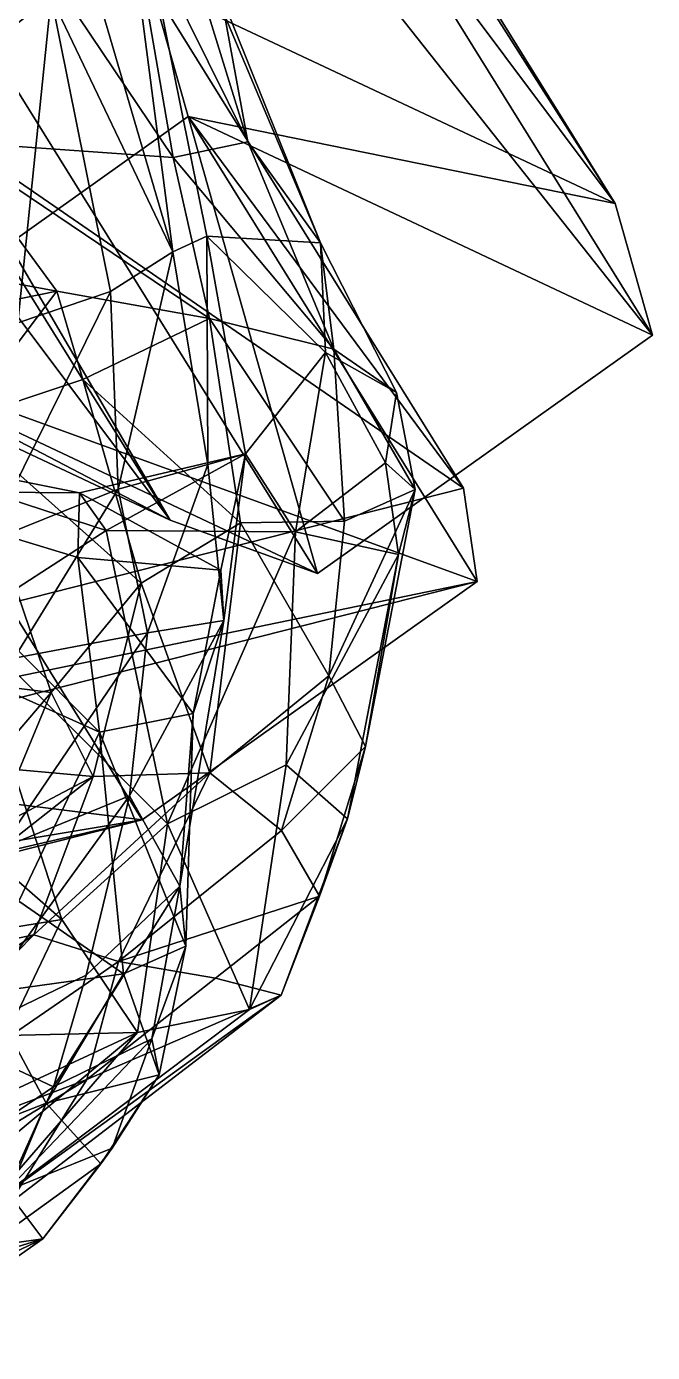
# Model space of a CAD drawing. Header units: metres. Extents: x -7.7 to 8, y -8.9 to 8.6.
# Drawn here: x 7.203 to 7.969, y -4.18 to -2.557 of the extents above; entities that cross this region are included whole.
import ezdxf

# ---------------------------------------------------------------- set-up
doc = ezdxf.new("R2010")
doc.units = ezdxf.units.M
doc.layers.add('LIBERTY', color=1, linetype='CONTINUOUS')

msp = doc.modelspace()

# ---------------------------------------------------------------- linework, layer by layer
at = {"layer": 'LIBERTY', "color": 6}
for points in [[(5.62472, 0.835184, 35.0532), (5.21463, 0.543574, 35.2725), (7.96931, -2.93474, 34.4246)], [(5.62472, 0.835184, 35.0532), (7.96931, -2.93474, 34.4246), (7.92345, -2.77378, 34.3275)], [(5.72459, 0.761822, 34.917), (5.62472, 0.835184, 35.0532), (7.92345, -2.77378, 34.3275)], [(5.72459, 0.761822, 34.917), (7.92345, -2.77378, 34.3275), (5.55437, 0.389197, 34.1031)], [(5.21463, 0.543574, 35.2725), (5.17995, 0.374539, 35.2082), (7.37881, -3.16107, 34.6187)], [(7.55921, -3.22635, 34.6438), (5.21463, 0.543574, 35.2725), (7.37881, -3.16107, 34.6187)], [(5.21463, 0.543574, 35.2725), (7.55921, -3.22635, 34.6438), (7.96931, -2.93474, 34.4246)], [(7.37881, -3.16107, 34.6187), (5.17995, 0.374539, 35.2082), (5.00973, 0.001915, 34.3944)], [(5.55437, 0.389197, 34.1031), (7.92345, -2.77378, 34.3275), (7.35509, -2.50623, 33.6203)], [(2.68287, 0.361158, 28.6955), (7.73809, -3.12207, 33.5176), (5.24294, -3.75526, 28.0091)], [(7.35509, -2.50623, 33.6203), (7.73809, -3.12207, 33.5176), (2.68287, 0.361158, 28.6955)], [(7.37881, -3.16107, 34.6187), (5.00973, 0.001915, 34.3944), (6.81045, -2.89351, 33.9115)], [(7.35509, -2.50623, 33.6203), (7.40095, -2.66719, 33.7174), (7.73809, -3.12207, 33.5176)], [(7.92345, -2.77378, 34.3275), (7.40095, -2.66719, 33.7174), (7.35509, -2.50623, 33.6203)], [(7.40095, -2.66719, 33.7174), (6.99086, -2.9588, 33.9367), (7.75485, -3.23623, 33.6225)], [(7.55921, -3.22635, 34.6438), (6.99086, -2.9588, 33.9367), (7.40095, -2.66719, 33.7174)], [(7.40095, -2.66719, 33.7174), (7.75485, -3.23623, 33.6225), (7.73809, -3.12207, 33.5176)], [(7.92345, -2.77378, 34.3275), (7.96931, -2.93474, 34.4246), (7.40095, -2.66719, 33.7174)], [(7.96931, -2.93474, 34.4246), (7.55921, -3.22635, 34.6438), (7.40095, -2.66719, 33.7174)], [(6.99086, -2.9588, 33.9367), (7.37881, -3.16107, 34.6187), (6.81045, -2.89351, 33.9115)], [(7.55921, -3.22635, 34.6438), (7.37881, -3.16107, 34.6187), (6.99086, -2.9588, 33.9367)], [(7.34476, -3.52784, 33.8418), (6.99086, -2.9588, 33.9367), (7.19345, -3.50935, 33.8088)], [(6.99086, -2.9588, 33.9367), (7.34476, -3.52784, 33.8418), (7.75485, -3.23623, 33.6225)], [(7.73809, -3.12207, 33.5176), (7.75485, -3.23623, 33.6225), (5.24294, -3.75526, 28.0091)], [(5.24294, -3.75526, 28.0091), (7.75485, -3.23623, 33.6225), (5.18581, -3.88819, 27.9509)], [(7.75485, -3.23623, 33.6225), (7.34476, -3.52784, 33.8418), (5.18581, -3.88819, 27.9509)], [(7.34476, -3.52784, 33.8418), (7.19345, -3.50935, 33.8088), (4.69831, -4.14255, 28.3003)], [(7.34476, -3.52784, 33.8418), (4.69831, -4.14255, 28.3003), (4.77571, -4.17979, 28.1702)], [(7.34476, -3.52784, 33.8418), (4.77571, -4.17979, 28.1702), (5.18581, -3.88819, 27.9509)]]:
    msp.add_3dface(points, dxfattribs=at)
at = {"layer": 'LIBERTY', "color": 8}
for points in [[(7.06613, -1.7552, 31.1621), (7.2333, -2.52069, 31.122), (7.12187, -2.60734, 30.8495)], [(7.06613, -1.7552, 31.1621), (7.38229, -2.83284, 31.3624), (7.2333, -2.52069, 31.122)], [(7.29947, -2.19607, 31.5476), (7.38229, -2.83284, 31.3624), (7.06613, -1.7552, 31.1621)], [(7.29947, -2.19607, 31.5476), (7.42391, -2.81375, 31.5657), (7.38229, -2.83284, 31.3624)], [(7.56287, -2.8219, 31.9006), (7.42391, -2.81375, 31.5657), (7.29947, -2.19607, 31.5476)], [(7.44105, -2.51802, 31.8442), (7.56287, -2.8219, 31.9006), (7.29947, -2.19607, 31.5476)], [(7.32824, -2.40404, 32.0217), (7.474, -2.69825, 32.0305), (7.34502, -2.28152, 31.8884)], [(7.34502, -2.28152, 31.8884), (7.474, -2.69825, 32.0305), (7.44105, -2.51802, 31.8442)], [(7.223, -2.48002, 32.0725), (7.38251, -2.71728, 32.1112), (7.32824, -2.40404, 32.0217)], [(7.38251, -2.71728, 32.1112), (7.474, -2.69825, 32.0305), (7.32824, -2.40404, 32.0217)], [(7.223, -2.48002, 32.0725), (6.9935, -2.46192, 32.0841), (7.10547, -2.69773, 32.071)], [(7.38251, -2.71728, 32.1112), (7.223, -2.48002, 32.0725), (7.10547, -2.69773, 32.071)], [(7.2333, -2.52069, 31.122), (7.19229, -2.91994, 30.9517), (7.12187, -2.60734, 30.8495)], [(7.2333, -2.52069, 31.122), (7.30603, -2.88147, 31.1515), (7.19229, -2.91994, 30.9517)], [(7.38229, -2.83284, 31.3624), (7.30603, -2.88147, 31.1515), (7.2333, -2.52069, 31.122)], [(7.474, -2.69825, 32.0305), (7.56287, -2.8219, 31.9006), (7.44105, -2.51802, 31.8442)], [(7.24007, -2.88083, 32.1451), (7.10547, -2.69773, 32.071), (6.90785, -2.81974, 32.0218)], [(7.24007, -2.88083, 32.1451), (7.42727, -2.91452, 32.1761), (7.10547, -2.69773, 32.071)], [(7.42727, -2.91452, 32.1761), (7.38251, -2.71728, 32.1112), (7.10547, -2.69773, 32.071)], [(7.38251, -2.71728, 32.1112), (7.57907, -2.95188, 32.1185), (7.474, -2.69825, 32.0305)], [(7.474, -2.69825, 32.0305), (7.57907, -2.95188, 32.1185), (7.56287, -2.8219, 31.9006)], [(7.42727, -2.91452, 32.1761), (7.57907, -2.95188, 32.1185), (7.38251, -2.71728, 32.1112)], [(7.02163, -2.92542, 32.0849), (7.24007, -2.88083, 32.1451), (6.90785, -2.81974, 32.0218)], [(7.38229, -2.83284, 31.3624), (7.42391, -2.81375, 31.5657), (7.42486, -3.09317, 31.3446)], [(7.42391, -2.81375, 31.5657), (7.47102, -3.08006, 31.6013), (7.42486, -3.09317, 31.3446)], [(7.5691, -2.95601, 31.7612), (7.47102, -3.08006, 31.6013), (7.42391, -2.81375, 31.5657)], [(7.56287, -2.8219, 31.9006), (7.5691, -2.95601, 31.7612), (7.42391, -2.81375, 31.5657)], [(7.56287, -2.8219, 31.9006), (7.65578, -3.00512, 31.9925), (7.5691, -2.95601, 31.7612)], [(7.57907, -2.95188, 32.1185), (7.65578, -3.00512, 31.9925), (7.56287, -2.8219, 31.9006)], [(7.30603, -2.88147, 31.1515), (7.38229, -2.83284, 31.3624), (7.31511, -3.12317, 31.1182)], [(7.38229, -2.83284, 31.3624), (7.42486, -3.09317, 31.3446), (7.31511, -3.12317, 31.1182)], [(7.12035, -3.03968, 32.1974), (7.24007, -2.88083, 32.1451), (7.02163, -2.92542, 32.0849)], [(7.12035, -3.03968, 32.1974), (7.27217, -2.98902, 32.2127), (7.24007, -2.88083, 32.1451)], [(7.19229, -2.91994, 30.9517), (7.30603, -2.88147, 31.1515), (7.15412, -3.18803, 30.942)], [(7.30603, -2.88147, 31.1515), (7.31511, -3.12317, 31.1182), (7.15412, -3.18803, 30.942)], [(7.27217, -2.98902, 32.2127), (7.42727, -2.91452, 32.1761), (7.24007, -2.88083, 32.1451)], [(7.27217, -2.98902, 32.2127), (7.46486, -3.16434, 32.2719), (7.42727, -2.91452, 32.1761)], [(7.42727, -2.91452, 32.1761), (7.59221, -3.16236, 32.185), (7.57907, -2.95188, 32.1185)], [(7.46486, -3.16434, 32.2719), (7.59221, -3.16236, 32.185), (7.42727, -2.91452, 32.1761)], [(7.57907, -2.95188, 32.1185), (7.67887, -3.12366, 32.0236), (7.65578, -3.00512, 31.9925)], [(7.57907, -2.95188, 32.1185), (7.59221, -3.16236, 32.185), (7.67887, -3.12366, 32.0236)], [(7.5691, -2.95601, 31.7612), (7.53245, -3.17552, 31.751), (7.47102, -3.08006, 31.6013)], [(7.5691, -2.95601, 31.7612), (7.6426, -3.09129, 31.85), (7.53245, -3.17552, 31.751)], [(7.65578, -3.00512, 31.9925), (7.6426, -3.09129, 31.85), (7.5691, -2.95601, 31.7612)], [(7.34328, -3.23854, 32.3376), (7.27217, -2.98902, 32.2127), (7.12035, -3.03968, 32.1974)], [(7.34328, -3.23854, 32.3376), (7.46486, -3.16434, 32.2719), (7.27217, -2.98902, 32.2127)], [(7.65578, -3.00512, 31.9925), (7.67887, -3.12366, 32.0236), (7.6426, -3.09129, 31.85)], [(7.23342, -3.37235, 32.366), (7.34328, -3.23854, 32.3376), (7.12035, -3.03968, 32.1974)], [(7.13438, -3.36007, 32.2395), (7.23342, -3.37235, 32.366), (7.12035, -3.03968, 32.1974)], [(6.99823, -3.12588, 31.659), (7.26775, -3.12799, 31.6649), (6.98643, -3.07167, 31.6501)], [(7.26775, -3.12799, 31.6649), (7.30053, -3.17376, 31.7113), (6.98643, -3.07167, 31.6501)], [(7.30053, -3.17376, 31.7113), (7.1277, -3.28561, 31.7994), (6.98643, -3.07167, 31.6501)], [(7.47102, -3.08006, 31.6013), (7.26775, -3.12799, 31.6649), (7.44113, -3.22238, 31.5897)], [(7.30053, -3.17376, 31.7113), (7.26775, -3.12799, 31.6649), (7.47102, -3.08006, 31.6013)], [(7.53245, -3.17552, 31.751), (7.30053, -3.17376, 31.7113), (7.47102, -3.08006, 31.6013)], [(7.47102, -3.08006, 31.6013), (7.44458, -3.2839, 31.3736), (7.42486, -3.09317, 31.3446)], [(7.47102, -3.08006, 31.6013), (7.44113, -3.22238, 31.5897), (7.44458, -3.2839, 31.3736)], [(7.42486, -3.09317, 31.3446), (7.35127, -3.29903, 31.1659), (7.31511, -3.12317, 31.1182)], [(7.42486, -3.09317, 31.3446), (7.44458, -3.2839, 31.3736), (7.35127, -3.29903, 31.1659)], [(7.6426, -3.09129, 31.85), (7.65828, -3.20338, 31.9021), (7.53245, -3.17552, 31.751)], [(7.67887, -3.12366, 32.0236), (7.65828, -3.20338, 31.9021), (7.6426, -3.09129, 31.85)], [(7.09599, -3.33239, 31.7446), (7.2924, -3.42069, 31.7604), (6.99823, -3.12588, 31.659)], [(7.2924, -3.42069, 31.7604), (7.26596, -3.207, 31.6781), (6.99823, -3.12588, 31.659)], [(7.26596, -3.207, 31.6781), (7.26775, -3.12799, 31.6649), (6.99823, -3.12588, 31.659)], [(7.31511, -3.12317, 31.1182), (7.18813, -3.33023, 31.0237), (7.15412, -3.18803, 30.942)], [(7.31511, -3.12317, 31.1182), (7.35127, -3.29903, 31.1659), (7.18813, -3.33023, 31.0237)], [(7.26775, -3.12799, 31.6649), (7.26596, -3.207, 31.6781), (7.44113, -3.22238, 31.5897)], [(7.59221, -3.16236, 32.185), (7.57306, -3.35155, 32.2593), (7.67887, -3.12366, 32.0236)], [(7.57306, -3.35155, 32.2593), (7.61805, -3.43822, 32.1695), (7.67887, -3.12366, 32.0236)], [(7.67887, -3.12366, 32.0236), (7.61805, -3.43822, 32.1695), (7.65828, -3.20338, 31.9021)], [(7.46486, -3.16434, 32.2719), (7.57306, -3.35155, 32.2593), (7.59221, -3.16236, 32.185)], [(7.37571, -3.53294, 31.9206), (7.1277, -3.28561, 31.7994), (7.30053, -3.17376, 31.7113)], [(7.53245, -3.17552, 31.751), (7.37571, -3.53294, 31.9206), (7.30053, -3.17376, 31.7113)], [(7.34328, -3.23854, 32.3376), (7.42751, -3.47059, 32.4375), (7.46486, -3.16434, 32.2719)], [(7.52093, -3.46049, 31.923), (7.37571, -3.53294, 31.9206), (7.53245, -3.17552, 31.751)], [(7.46486, -3.16434, 32.2719), (7.42751, -3.47059, 32.4375), (7.57306, -3.35155, 32.2593)], [(7.65828, -3.20338, 31.9021), (7.52093, -3.46049, 31.923), (7.53245, -3.17552, 31.751)], [(7.26596, -3.207, 31.6781), (7.2924, -3.42069, 31.7604), (7.40703, -3.39797, 31.6266)], [(7.26596, -3.207, 31.6781), (7.40703, -3.39797, 31.6266), (7.44113, -3.22238, 31.5897)], [(7.59591, -3.52694, 32.0726), (7.52093, -3.46049, 31.923), (7.65828, -3.20338, 31.9021)], [(7.61805, -3.43822, 32.1695), (7.59591, -3.52694, 32.0726), (7.65828, -3.20338, 31.9021)], [(7.44113, -3.22238, 31.5897), (7.40703, -3.39797, 31.6266), (7.44458, -3.2839, 31.3736)], [(7.23342, -3.37235, 32.366), (7.28463, -3.47498, 32.4815), (7.34328, -3.23854, 32.3376)], [(7.28463, -3.47498, 32.4815), (7.42751, -3.47059, 32.4375), (7.34328, -3.23854, 32.3376)], [(7.24642, -3.64983, 32.0061), (7.12724, -3.54612, 32.0312), (7.1277, -3.28561, 31.7994)], [(7.37571, -3.53294, 31.9206), (7.24642, -3.64983, 32.0061), (7.1277, -3.28561, 31.7994)], [(7.44458, -3.2839, 31.3736), (7.32902, -3.49868, 31.2082), (7.35127, -3.29903, 31.1659)], [(7.44458, -3.2839, 31.3736), (7.39086, -3.60901, 31.4789), (7.32902, -3.49868, 31.2082)], [(7.40703, -3.39797, 31.6266), (7.39086, -3.60901, 31.4789), (7.44458, -3.2839, 31.3736)], [(7.35127, -3.29903, 31.1659), (7.17242, -3.56261, 31.0955), (7.18813, -3.33023, 31.0237)], [(7.35127, -3.29903, 31.1659), (7.32902, -3.49868, 31.2082), (7.17242, -3.56261, 31.0955)], [(7.19357, -3.6276, 31.8339), (7.2924, -3.42069, 31.7604), (7.09599, -3.33239, 31.7446)], [(7.42751, -3.47059, 32.4375), (7.51517, -3.5409, 32.3905), (7.57306, -3.35155, 32.2593)], [(7.57306, -3.35155, 32.2593), (7.51517, -3.5409, 32.3905), (7.61805, -3.43822, 32.1695)], [(7.14229, -3.47805, 32.3037), (7.23342, -3.37235, 32.366), (7.13438, -3.36007, 32.2395)], [(7.19421, -3.46688, 32.4263), (7.23342, -3.37235, 32.366), (7.14229, -3.47805, 32.3037)], [(7.19421, -3.46688, 32.4263), (7.28463, -3.47498, 32.4815), (7.23342, -3.37235, 32.366)], [(7.2924, -3.42069, 31.7604), (7.39799, -3.68251, 31.7131), (7.40703, -3.39797, 31.6266)], [(7.40703, -3.39797, 31.6266), (7.39799, -3.68251, 31.7131), (7.39086, -3.60901, 31.4789)], [(7.19357, -3.6276, 31.8339), (7.32161, -3.71662, 31.8338), (7.2924, -3.42069, 31.7604)], [(7.2924, -3.42069, 31.7604), (7.32161, -3.71662, 31.8338), (7.39799, -3.68251, 31.7131)], [(7.51517, -3.5409, 32.3905), (7.56161, -3.6213, 32.3007), (7.61805, -3.43822, 32.1695)], [(7.61805, -3.43822, 32.1695), (7.56161, -3.6213, 32.3007), (7.59591, -3.52694, 32.0726)], [(7.09054, -3.57753, 32.5111), (7.28463, -3.47498, 32.4815), (7.19421, -3.46688, 32.4263)], [(7.28463, -3.47498, 32.4815), (7.21197, -3.66886, 32.6063), (7.42751, -3.47059, 32.4375)], [(7.21197, -3.66886, 32.6063), (7.3157, -3.70122, 32.5594), (7.42751, -3.47059, 32.4375)], [(7.42751, -3.47059, 32.4375), (7.3157, -3.70122, 32.5594), (7.51517, -3.5409, 32.3905)], [(7.52093, -3.46049, 31.923), (7.4759, -3.76027, 32.1162), (7.37571, -3.53294, 31.9206)], [(7.59591, -3.52694, 32.0726), (7.4759, -3.76027, 32.1162), (7.52093, -3.46049, 31.923)], [(7.09054, -3.57753, 32.5111), (6.9754, -3.71786, 32.6457), (7.28463, -3.47498, 32.4815)], [(6.9754, -3.71786, 32.6457), (7.21197, -3.66886, 32.6063), (7.28463, -3.47498, 32.4815)], [(7.32902, -3.49868, 31.2082), (7.11305, -3.79659, 31.2288), (7.17242, -3.56261, 31.0955)], [(7.27593, -3.71825, 31.3059), (7.11305, -3.79659, 31.2288), (7.32902, -3.49868, 31.2082)], [(7.39086, -3.60901, 31.4789), (7.27593, -3.71825, 31.3059), (7.32902, -3.49868, 31.2082)], [(7.33904, -3.78815, 32.0873), (7.24642, -3.64983, 32.0061), (7.37571, -3.53294, 31.9206)], [(7.4759, -3.76027, 32.1162), (7.33904, -3.78815, 32.0873), (7.37571, -3.53294, 31.9206)], [(7.5149, -3.74263, 32.2506), (7.4759, -3.76027, 32.1162), (7.59591, -3.52694, 32.0726)], [(7.56161, -3.6213, 32.3007), (7.5149, -3.74263, 32.2506), (7.59591, -3.52694, 32.0726)], [(7.13539, -3.66806, 32.1012), (7.12724, -3.54612, 32.0312), (7.24642, -3.64983, 32.0061)], [(7.51517, -3.5409, 32.3905), (7.3157, -3.70122, 32.5594), (7.56161, -3.6213, 32.3007)], [(7.39086, -3.60901, 31.4789), (7.23595, -3.85485, 31.392), (7.27593, -3.71825, 31.3059)], [(7.39086, -3.60901, 31.4789), (7.35643, -3.79593, 31.5543), (7.23595, -3.85485, 31.392)], [(7.39799, -3.68251, 31.7131), (7.35643, -3.79593, 31.5543), (7.39086, -3.60901, 31.4789)], [(7.19357, -3.6276, 31.8339), (7.15435, -3.73958, 31.9131), (7.32161, -3.71662, 31.8338)], [(7.3157, -3.70122, 32.5594), (7.43445, -3.72182, 32.4267), (7.56161, -3.6213, 32.3007)], [(7.56161, -3.6213, 32.3007), (7.43445, -3.72182, 32.4267), (7.5149, -3.74263, 32.2506)], [(7.17872, -3.7918, 32.1194), (7.13539, -3.66806, 32.1012), (7.24642, -3.64983, 32.0061)], [(7.33904, -3.78815, 32.0873), (7.17872, -3.7918, 32.1194), (7.24642, -3.64983, 32.0061)], [(6.9754, -3.71786, 32.6457), (6.82979, -3.92834, 32.7622), (7.21197, -3.66886, 32.6063)], [(6.82979, -3.92834, 32.7622), (6.89661, -3.98987, 32.7327), (7.21197, -3.66886, 32.6063)], [(7.21197, -3.66886, 32.6063), (6.89661, -3.98987, 32.7327), (7.3157, -3.70122, 32.5594)], [(7.32161, -3.71662, 31.8338), (7.36562, -3.83999, 31.765), (7.39799, -3.68251, 31.7131)], [(7.39799, -3.68251, 31.7131), (7.36562, -3.83999, 31.765), (7.35643, -3.79593, 31.5543)], [(7.3157, -3.70122, 32.5594), (6.89661, -3.98987, 32.7327), (7.27697, -3.84576, 32.5263)], [(7.3157, -3.70122, 32.5594), (7.27697, -3.84576, 32.5263), (7.43445, -3.72182, 32.4267)], [(7.27593, -3.71825, 31.3059), (7.23595, -3.85485, 31.392), (7.11305, -3.79659, 31.2288)], [(7.15435, -3.73958, 31.9131), (7.22735, -3.87476, 31.9304), (7.32161, -3.71662, 31.8338)], [(7.32161, -3.71662, 31.8338), (7.22735, -3.87476, 31.9304), (7.36562, -3.83999, 31.765)], [(7.43445, -3.72182, 32.4267), (7.27697, -3.84576, 32.5263), (7.5149, -3.74263, 32.2506)], [(7.01452, -3.95766, 32.0904), (7.22735, -3.87476, 31.9304), (7.15435, -3.73958, 31.9131)], [(7.18263, -3.99702, 32.4672), (7.15213, -4.00406, 32.3568), (7.5149, -3.74263, 32.2506)], [(7.5149, -3.74263, 32.2506), (7.15213, -4.00406, 32.3568), (7.4759, -3.76027, 32.1162)], [(7.27697, -3.84576, 32.5263), (7.18263, -3.99702, 32.4672), (7.5149, -3.74263, 32.2506)], [(7.4759, -3.76027, 32.1162), (7.15213, -4.00406, 32.3568), (7.33904, -3.78815, 32.0873)], [(6.97779, -3.9562, 32.2932), (7.17872, -3.7918, 32.1194), (7.33904, -3.78815, 32.0873)], [(7.10491, -3.98299, 32.2947), (6.97779, -3.9562, 32.2932), (7.33904, -3.78815, 32.0873)], [(7.23595, -3.85485, 31.392), (7.00514, -4.01152, 31.4421), (7.11305, -3.79659, 31.2288)], [(7.15213, -4.00406, 32.3568), (7.10491, -3.98299, 32.2947), (7.33904, -3.78815, 32.0873)], [(7.35643, -3.79593, 31.5543), (7.1791, -3.98192, 31.4914), (7.23595, -3.85485, 31.392)], [(7.35643, -3.79593, 31.5543), (7.30809, -3.92991, 31.6303), (7.1791, -3.98192, 31.4914)], [(7.36562, -3.83999, 31.765), (7.30809, -3.92991, 31.6303), (7.35643, -3.79593, 31.5543)], [(7.22735, -3.87476, 31.9304), (7.29399, -3.9491, 31.8344), (7.36562, -3.83999, 31.765)], [(7.36562, -3.83999, 31.765), (7.29399, -3.9491, 31.8344), (7.30809, -3.92991, 31.6303)], [(6.89661, -3.98987, 32.7327), (7.01861, -4.00282, 32.6183), (7.27697, -3.84576, 32.5263)], [(7.1791, -3.98192, 31.4914), (7.00514, -4.01152, 31.4421), (7.23595, -3.85485, 31.392)], [(7.27697, -3.84576, 32.5263), (7.01861, -4.00282, 32.6183), (7.18263, -3.99702, 32.4672)], [(7.22735, -3.87476, 31.9304), (7.01452, -3.95766, 32.0904), (7.15317, -4.05033, 31.9183)], [(7.22735, -3.87476, 31.9304), (7.15317, -4.05033, 31.9183), (7.29399, -3.9491, 31.8344)], [(7.30809, -3.92991, 31.6303), (7.22319, -4.04079, 31.7136), (7.1791, -3.98192, 31.4914)], [(7.29399, -3.9491, 31.8344), (7.22319, -4.04079, 31.7136), (7.30809, -3.92991, 31.6303)], [(7.29399, -3.9491, 31.8344), (7.15317, -4.05033, 31.9183), (7.22319, -4.04079, 31.7136)], [(7.22319, -4.04079, 31.7136), (7.09582, -4.08014, 31.5859), (7.1791, -3.98192, 31.4914)], [(7.22319, -4.04079, 31.7136), (6.954, -4.1687, 31.6987), (7.09582, -4.08014, 31.5859)], [(7.22319, -4.04079, 31.7136), (7.10587, -4.12257, 31.7928), (6.954, -4.1687, 31.6987)], [(7.15317, -4.05033, 31.9183), (7.10587, -4.12257, 31.7928), (7.22319, -4.04079, 31.7136)]]:
    msp.add_3dface(points, dxfattribs=at)

doc.saveas('drawing.dxf')
